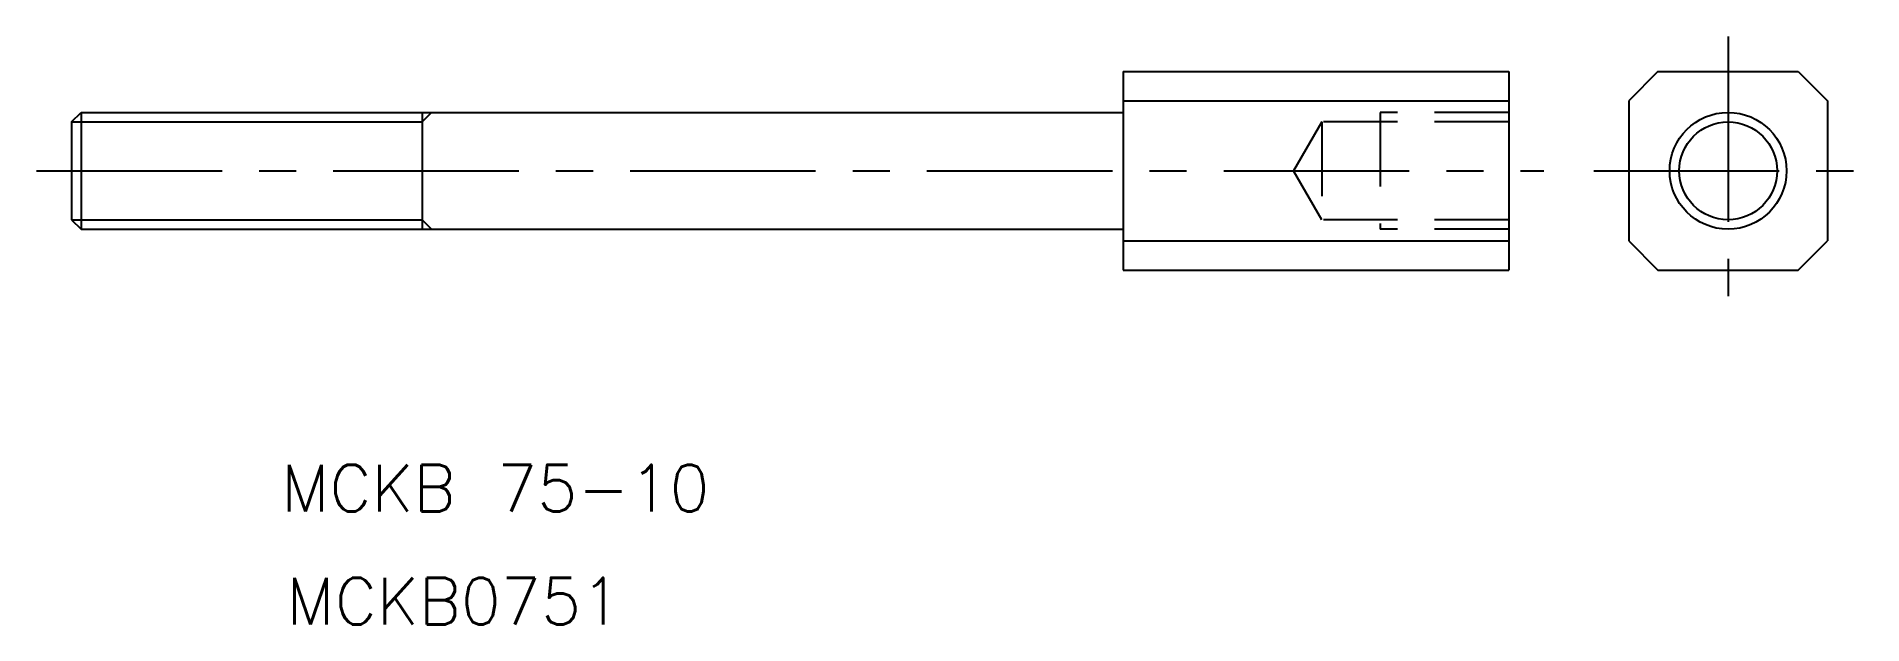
# Model space of a CAD drawing. Extents: x 28 to 184, y 118 to 168.
import ezdxf
from ezdxf.enums import TextEntityAlignment as Align

# ---------------------------------------------------------------- set-up
doc = ezdxf.new("R2010")
doc.units = 0
doc.header["$LTSCALE"] = 0.5
doc.linetypes.add('CENTER', pattern=[50.8, 31.75, -6.35, 6.35, -6.35])
doc.linetypes.add('DASHED', pattern=[19.05, 12.7, -6.35])
doc.layers.get('0').update_dxf_attribs({"linetype": 'CONTINUOUS'})
doc.layers.add('CENTER', color=1, linetype='CENTER')
doc.layers.add('NOTE', color=9, linetype='CONTINUOUS')
doc.styles.get("Standard").update_dxf_attribs({"font": 'txt.shx'})

msp = doc.modelspace()

# ---------------------------------------------------------------- linework, layer by layer
for p, q in [((120.558189, 165.205002), (120.558189, 148.205002)), ((120.558189, 165.205002), (153.55819, 165.205002)), ((153.55819, 165.205002), (153.55819, 148.205002)), ((166.319936, 165.205002), (163.819936, 162.705002)), ((166.319936, 165.205002), (178.319937, 165.205002)), ((178.319937, 165.205002), (180.819937, 162.705002)), ((120.558189, 162.705002), (153.55819, 162.705002)), ((163.819936, 162.705002), (163.819936, 150.705002)), ((180.819937, 162.705002), (180.819937, 150.705002)), ((30.558189, 160.893002), (31.370194, 161.705002)), ((31.370194, 161.705002), (120.558189, 161.705002)), ((60.55819, 161.705002), (60.55819, 151.705002)), ((153.55819, 160.955002), (153.55819, 160.955102)), ((30.558189, 160.893), (30.558189, 152.517004)), ((153.55819, 156.705002), (153.55829, 156.705002)), ((30.558189, 152.517002), (31.370194, 151.705002)), ((31.370194, 151.705002), (120.558189, 151.705002)), ((120.558189, 150.705002), (153.55819, 150.705002)), ((163.819936, 150.705002), (166.319936, 148.205002)), ((178.319937, 148.205002), (180.819937, 150.705002)), ((120.558189, 148.205002), (153.55819, 148.205002)), ((166.319936, 148.205002), (178.319937, 148.205002))]:
    msp.add_line(p, q)
at = {"color": 7}
msp.add_line((31.370194, 161.705002), (31.370194, 151.705002), dxfattribs=at)
at = {"color": 3}
for p, q in [((60.55819, 160.893002), (61.370195, 161.705002)), ((30.558189, 160.893002), (60.55819, 160.893002)), ((30.558189, 152.517002), (60.55819, 152.517002)), ((60.55819, 152.517002), (61.370195, 151.705002))]:
    msp.add_line(p, q, dxfattribs=at)
at = {"color": 3, "linetype": 'DASHED'}
for p, q in [((153.55819, 161.705002), (142.55819, 161.705002)), ((142.55819, 161.705002), (142.55819, 151.705002)), ((137.558191, 160.893001), (135.140248, 156.705)), ((153.55819, 160.893002), (137.55819, 160.893002)), ((137.55819, 160.893002), (137.55819, 152.517002)), ((137.558191, 152.517002), (135.140248, 156.705002)), ((153.55819, 152.517002), (137.55819, 152.517002)), ((153.55819, 151.705002), (142.55819, 151.705002))]:
    msp.add_line(p, q, dxfattribs=at)
at = {"color": 3}
msp.add_circle((172.319937, 156.705002), 5, dxfattribs=at)
msp.add_circle((172.319937, 156.705002), 4.188)
at = {"layer": 'CENTER'}
for p, q in [((172.319937, 168.205002), (172.319937, 145.205002)), ((27.558186, 156.705002), (156.55819, 156.705002)), ((160.819936, 156.705002), (183.819937, 156.705002))]:
    msp.add_line(p, q, dxfattribs=at)

# ---------------------------------------------------------------- texts
at = {"layer": 'NOTE'}
for s, p in [('MCKB 75-10', (66.831366, 126.337126)), ('MCKB0751', (63.27396, 116.655748))]:
    msp.add_text(s, height=4, dxfattribs=at).set_placement(p, align=Align.BOTTOM_CENTER)

doc.saveas('drawing.dxf')
